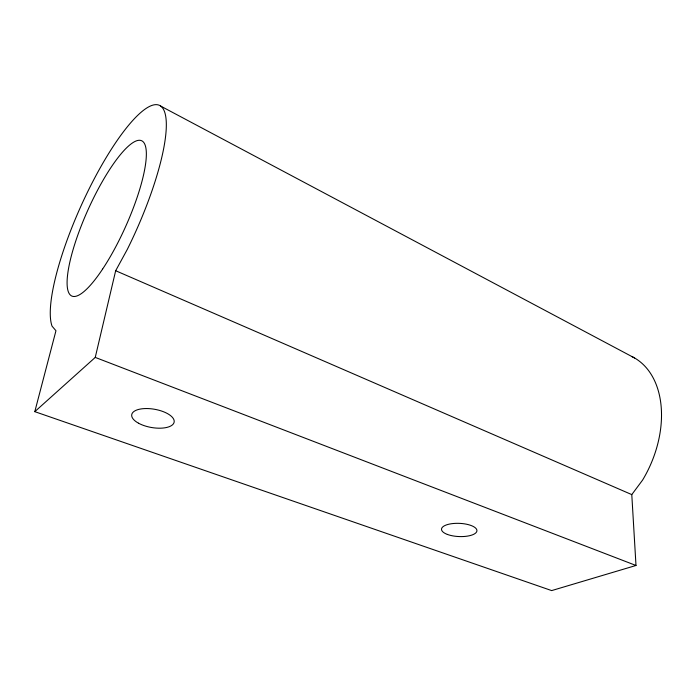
<?xml version="1.0" encoding="UTF-8"?>
<svg xmlns="http://www.w3.org/2000/svg" width="696" height="696" viewBox="0 0 696 696"><rect width="100%" height="100%" fill="white"/><g stroke="black" fill="none" stroke-linecap="round" stroke-linejoin="round"><path stroke-width="1.04" d="M34.8 411.658L95.248 357.413L115.666 270.727L127.272 249.455A124.541 30.215 -65.8 0 0 163.673 109.724A124.541 30.215 -65.8 0 0 92.359 182.448A124.541 30.215 -65.8 0 0 52.052 326.163L55.958 330.731L34.8 411.658L551.667 590.591L635.996 565.474L631.785 494.604L642.599 480.066A93.386 63.614 -64.8 0 0 631.829 356.517M95.248 357.413L635.996 565.474M115.666 270.727L631.785 494.604M160.506 105.992L634.595 357.988M102.599 269.091A85.147 20.602 -65.8 0 0 142.958 141.61A85.147 20.602 -65.8 0 0 74.62 244.566A85.147 20.602 -65.8 0 0 102.599 269.091M447.345 534.415A17.731 6.603 2.5 0 0 476.543 531.988A17.731 6.603 2.5 0 0 453.748 523.47A17.731 6.603 2.5 0 0 447.345 534.415M138.521 423.203A21.515 9.239 9.9 0 0 173.678 423.377A21.515 9.239 9.9 0 0 146.63 408.543A21.515 9.239 9.9 0 0 138.521 423.203"/></g></svg>
